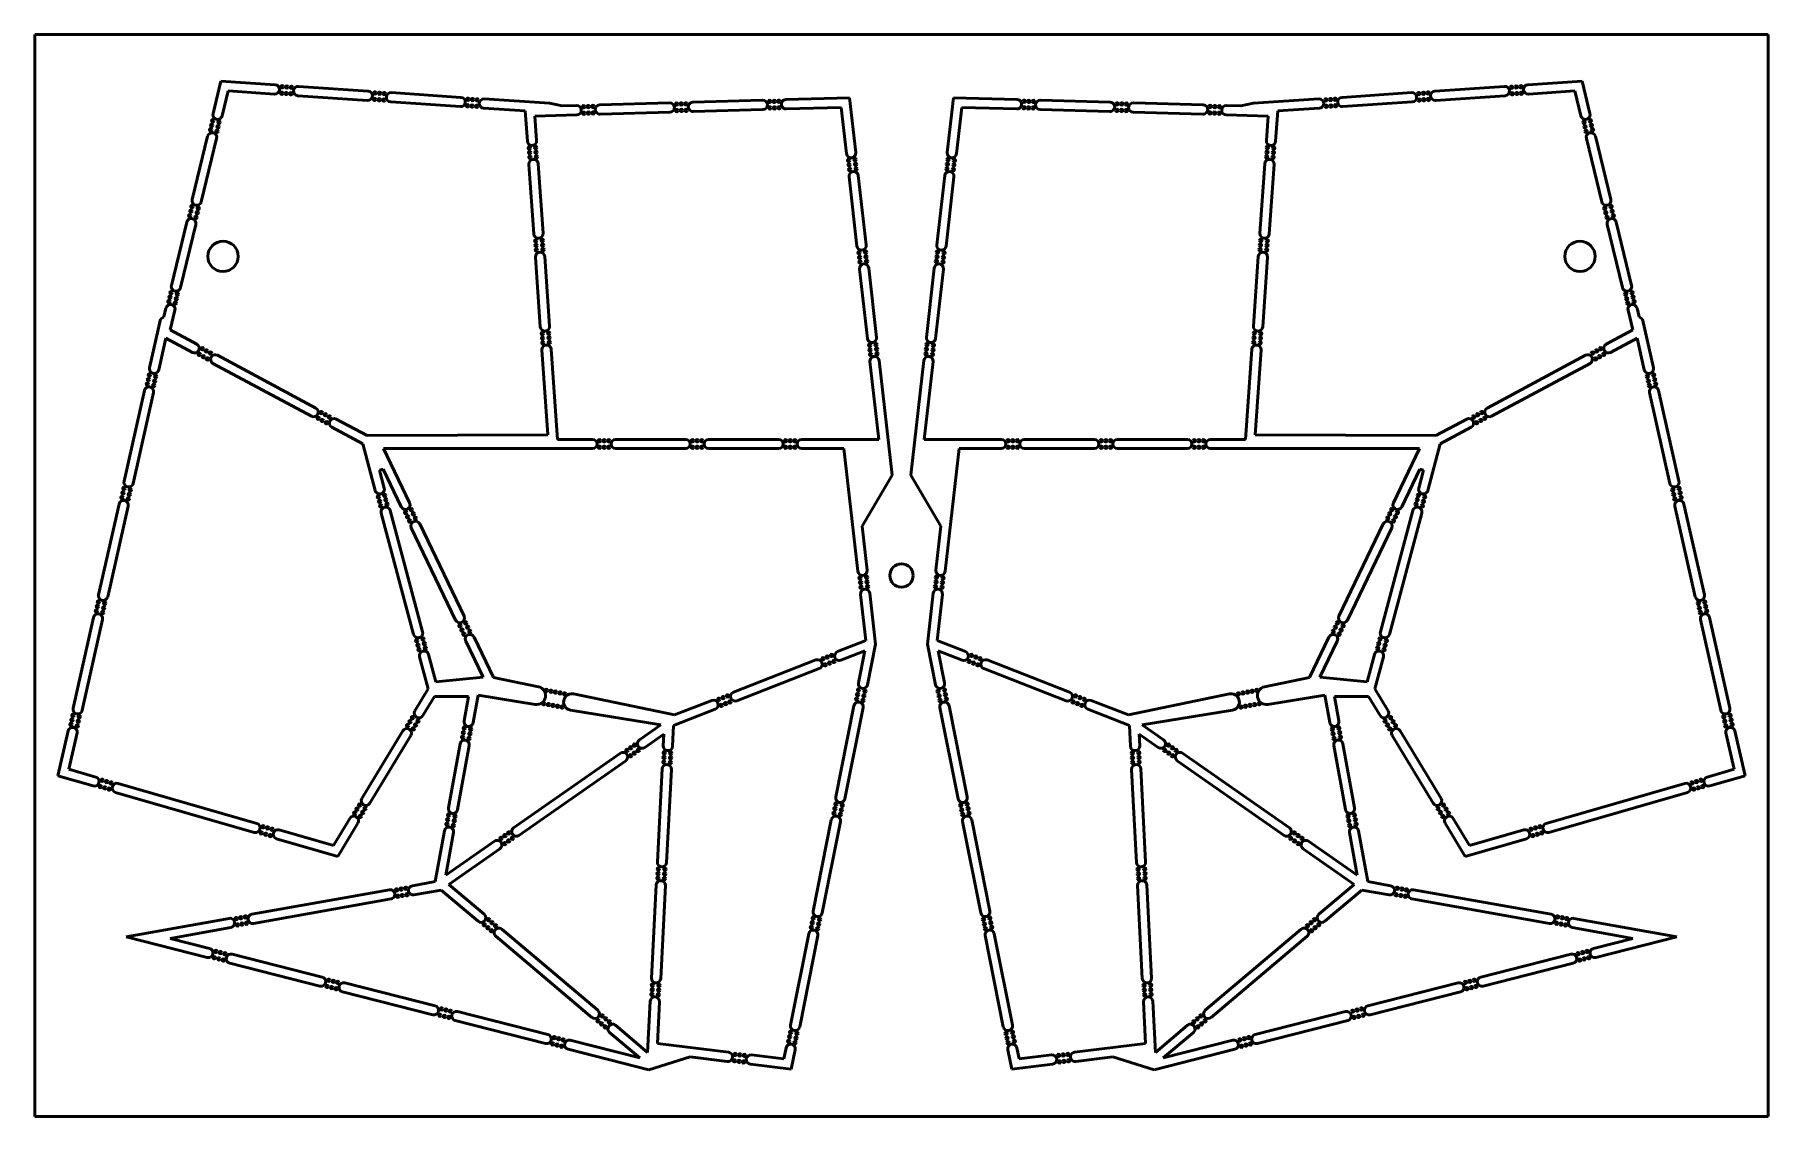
# Model space of a CAD drawing. Header units: millimetres. Extents: x 111 to 483, y 122 to 354.
import ezdxf

# ---------------------------------------------------------------- set-up
doc = ezdxf.new("R2010")
doc.units = ezdxf.units.MM
doc.header["$LTSCALE"] = 0.75
doc.layers.add('Visible', color=7, linetype='Continuous', lineweight=50)

msp = doc.modelspace()

# ---------------------------------------------------------------- linework, layer by layer
at = {"layer": 'Visible', "extrusion": (0, 1, 0)}
for p, q in [((110.573229, 121.708705), (110.573229, 354.251987)), ((110.573229, 354.251987), (483.060885, 354.251987)), ((483.060885, 121.708705), (483.060885, 354.251987)), ((150.602112, 344.251987), (148.908992, 337.269379)), ((162.260602, 343.466087), (150.602112, 344.251987)), ((182.215315, 342.120937), (167.24928, 343.129799)), ((411.418798, 342.120937), (426.384833, 343.129799)), ((431.373511, 343.466087), (443.032002, 344.251987)), ((443.032002, 344.251987), (444.725122, 337.269379)), ((150.852669, 336.798083), (152.148732, 342.143193)), ((152.148732, 342.143193), (162.126087, 341.470618)), ((167.114766, 341.134331), (182.080801, 340.125469)), ((187.069479, 339.789182), (202.035514, 338.78032)), ((202.170028, 340.775788), (187.203994, 341.78465)), ((221.202933, 339.492778), (207.158707, 340.439501)), ((223.877279, 338.924518), (221.202933, 339.492778)), ((226.99647, 339.012748), (223.877279, 338.924518)), ((246.988474, 339.578243), (231.994471, 339.154122)), ((266.980478, 340.143738), (251.986475, 339.719617)), ((285.651084, 340.671856), (271.978479, 340.285112)), ((286.979876, 328.908368), (285.651084, 340.671856)), ((306.654237, 328.908368), (307.983029, 340.671856)), ((307.983029, 340.671856), (321.655634, 340.285112)), ((326.653635, 340.143738), (341.647638, 339.719617)), ((346.645639, 339.578243), (361.639642, 339.154122)), ((366.637643, 339.012748), (369.756834, 338.924518)), ((369.756834, 338.924518), (372.43118, 339.492778)), ((372.43118, 339.492778), (386.475407, 340.439501)), ((391.464085, 340.775788), (406.43012, 341.78465)), ((406.564634, 339.789182), (391.5986, 338.78032)), ((426.519348, 341.134331), (411.553313, 340.125469)), ((441.485381, 342.143193), (431.508026, 341.470618)), ((442.781445, 336.798083), (441.485381, 342.143193)), ((207.024192, 338.444033), (215.976189, 337.840578)), ((215.976189, 337.840578), (216.428324, 331.356325)), ((218.056619, 336.759081), (227.05302, 337.013554)), ((218.423642, 331.495455), (218.056619, 336.759081)), ((232.051021, 337.154927), (247.045023, 337.579049)), ((252.043024, 337.720422), (267.037027, 338.144544)), ((272.035028, 338.285917), (283.870064, 338.620684)), ((283.870064, 338.620684), (284.992515, 328.683877)), ((309.764049, 338.620684), (308.641598, 328.683877)), ((321.599085, 338.285917), (309.764049, 338.620684)), ((341.591089, 337.720422), (326.597086, 338.144544)), ((361.583093, 337.154927), (346.58909, 337.579049)), ((375.577494, 336.759081), (366.581094, 337.013554)), ((375.210471, 331.495455), (375.577494, 336.759081)), ((377.657924, 337.840578), (377.205789, 331.356325)), ((386.609921, 338.444033), (377.657924, 337.840578)), ((147.730751, 332.410186), (144.431679, 318.804448)), ((146.375356, 318.333152), (149.674428, 331.93889)), ((447.258757, 318.333152), (443.959685, 331.93889)), ((445.903362, 332.410186), (449.202434, 318.804448)), ((218.42348, 331.495443), (218.423642, 331.495455)), ((375.210634, 331.495443), (375.210471, 331.495455)), ((216.77612, 326.368436), (217.81951, 311.404768)), ((218.771439, 326.507566), (218.771276, 326.507554)), ((219.814828, 311.543898), (218.771439, 326.507566)), ((373.819285, 311.543898), (374.862675, 326.507566)), ((374.862675, 326.507566), (374.862837, 326.507554)), ((376.857993, 326.368436), (375.814603, 311.404768)), ((285.553741, 323.715475), (287.237418, 308.810266)), ((289.224779, 309.034757), (287.541102, 323.939965)), ((304.409334, 309.034757), (306.093011, 323.939965)), ((308.080372, 323.715475), (306.396696, 308.810266)), ((143.253439, 313.945256), (139.954366, 300.339517)), ((141.898043, 299.868221), (145.197116, 313.47396)), ((451.73607, 299.868221), (448.436998, 313.47396)), ((450.380674, 313.945256), (453.679747, 300.339517)), ((219.814665, 311.543887), (219.814828, 311.543898)), ((373.819448, 311.543887), (373.819285, 311.543898)), ((218.167306, 306.416879), (219.210695, 291.453212)), ((220.162625, 306.556009), (220.162462, 306.555998)), ((221.206014, 291.592342), (220.162625, 306.556009)), ((372.428099, 291.592342), (373.471489, 306.556009)), ((373.471489, 306.556009), (373.471651, 306.555998)), ((375.466807, 306.416879), (374.423418, 291.453212)), ((287.798643, 303.841864), (289.48232, 288.936655)), ((291.469681, 289.161146), (289.786004, 304.066354)), ((302.164432, 289.161146), (303.848109, 304.066354)), ((305.83547, 303.841864), (304.151793, 288.936655)), ((138.776126, 295.480325), (138.315514, 293.580702)), ((139.693487, 290.776386), (140.719803, 295.009029)), ((453.940627, 290.776386), (452.91431, 295.009029)), ((454.857987, 295.480325), (455.3186, 293.580702)), ((137.619427, 293.1173), (135.263153, 282.621952)), ((138.315514, 293.580702), (137.619427, 293.1173)), ((145.420345, 287.701808), (139.693487, 290.776386)), ((221.205851, 291.592331), (221.206014, 291.592342)), ((372.428262, 291.592331), (372.428099, 291.592342)), ((448.213769, 287.701808), (453.940627, 290.776386)), ((455.3186, 293.580702), (456.014686, 293.1173)), ((456.014686, 293.1173), (458.37096, 282.621952)), ((137.214579, 282.183844), (138.747955, 289.013829)), ((138.747955, 289.013829), (144.474244, 285.939556)), ((454.886159, 289.013829), (449.159869, 285.939556)), ((456.419534, 282.183844), (454.886159, 289.013829)), ((144.474244, 285.939556), (144.47432, 285.939696)), ((148.879598, 283.574634), (148.879523, 283.574493)), ((148.879523, 283.574493), (170.02486, 272.222194)), ((170.970961, 273.984446), (149.825623, 285.336745)), ((219.558492, 286.465323), (220.828861, 268.246441)), ((221.553811, 286.604453), (221.553647, 286.604441)), ((222.903409, 267.249323), (221.553811, 286.604453)), ((290.043546, 283.968253), (291.931675, 267.253081)), ((294.817057, 259.52759), (292.030907, 284.192743)), ((298.817057, 259.52759), (301.603206, 284.192743)), ((303.590567, 283.968253), (301.702439, 267.253081)), ((370.730704, 267.249323), (372.080302, 286.604453)), ((372.080302, 286.604453), (372.080466, 286.604441)), ((374.075621, 286.465323), (372.805252, 268.246441)), ((422.663152, 273.984446), (443.80849, 285.336745)), ((444.75459, 283.574493), (423.609253, 272.222194)), ((444.754515, 283.574634), (444.75459, 283.574493)), ((449.159869, 285.939556), (449.159794, 285.939696)), ((134.167884, 277.743388), (129.786807, 258.229133)), ((131.738233, 257.791025), (136.11931, 277.30528)), ((461.89588, 257.791025), (457.514804, 277.30528)), ((459.466229, 277.743388), (463.847306, 258.229133)), ((170.02486, 272.222194), (170.024936, 272.222334)), ((423.609253, 272.222194), (423.609177, 272.222334)), ((174.430214, 269.857272), (174.430139, 269.857132)), ((174.430139, 269.857132), (181.056063, 266.299872)), ((182.001595, 268.062429), (175.376239, 271.619384)), ((220.828861, 268.246441), (182.001595, 268.062429)), ((372.805252, 268.246441), (411.632519, 268.062429)), ((411.632519, 268.062429), (418.257874, 271.619384)), ((419.203974, 269.857132), (412.578051, 266.299872)), ((419.203899, 269.857272), (419.203974, 269.857132)), ((181.056063, 266.299872), (183.736874, 256.244852)), ((185.534991, 265.247235), (230.407261, 265.249886)), ((191.133935, 253.590386), (185.534991, 265.247235)), ((230.424705, 267.249733), (222.903409, 267.249323)), ((250.429366, 267.250822), (235.388316, 267.250003)), ((235.407261, 265.250181), (250.407261, 265.251067)), ((270.433206, 267.25191), (255.383909, 267.251091)), ((255.407261, 265.251363), (270.407261, 265.252249)), ((291.931675, 267.253081), (275.380214, 267.25218)), ((275.407261, 265.252544), (284.407262, 265.253076)), ((284.407262, 265.253076), (287.442449, 238.89468)), ((301.702439, 267.253081), (318.253899, 267.25218)), ((309.226851, 265.253076), (306.191664, 238.89468)), ((318.226853, 265.252544), (309.226851, 265.253076)), ((323.200907, 267.25191), (338.250204, 267.251091)), ((338.226853, 265.251363), (323.226853, 265.252249)), ((343.204747, 267.250822), (358.245797, 267.250003)), ((358.226852, 265.250181), (343.226853, 265.251067)), ((363.209409, 267.249733), (370.730704, 267.249323)), ((408.099122, 265.247235), (363.226852, 265.249886)), ((402.500178, 253.590386), (408.099122, 265.247235)), ((412.578051, 266.299872), (409.897239, 256.244852)), ((184.638907, 260.625075), (185.434461, 260.837181)), ((185.434461, 260.837181), (189.33111, 252.724465)), ((408.199652, 260.837181), (404.303004, 252.724465)), ((408.995206, 260.625075), (408.199652, 260.837181)), ((185.669369, 256.760083), (184.638907, 260.625075)), ((288.342426, 248.562345), (294.817057, 259.52759)), ((305.291687, 248.562345), (298.817057, 259.52759)), ((407.964744, 256.760083), (408.995206, 260.625075)), ((128.691538, 253.350569), (124.310461, 233.836313)), ((464.942575, 253.350569), (469.323652, 233.836313)), ((126.261887, 233.398206), (130.642964, 252.912461)), ((185.02495, 251.413614), (191.980564, 225.32493)), ((193.91306, 225.840161), (186.957446, 251.928845)), ((399.721054, 225.840161), (406.676668, 251.928845)), ((408.609163, 251.413614), (401.653549, 225.32493)), ((467.372226, 233.398206), (462.99115, 252.912461)), ((191.495914, 248.217401), (201.021053, 228.386321)), ((202.823878, 229.252243), (193.298739, 249.083323)), ((289.42932, 239.12347), (288.342426, 248.562345)), ((304.204793, 239.12347), (305.291687, 248.562345)), ((390.810235, 229.252243), (400.335374, 249.083323)), ((402.138199, 248.217401), (392.61306, 228.386321)), ((288.014423, 233.927503), (289.15837, 223.99315)), ((291.26268, 223.202058), (290.001294, 234.156293)), ((302.371433, 223.202058), (303.63282, 234.156293)), ((305.61969, 233.927503), (304.475744, 223.99315)), ((123.215192, 228.957749), (118.834115, 209.443494)), ((120.785541, 209.005386), (125.166618, 228.519642)), ((472.848572, 209.005386), (468.467496, 228.519642)), ((470.418921, 228.957749), (474.799998, 209.443494)), ((203.185857, 223.879258), (206.917283, 216.110532)), ((209.152901, 216.075391), (204.988683, 224.745179)), ((289.15837, 223.99315), (283.080313, 221.626583)), ((304.475744, 223.99315), (310.5538, 221.626583)), ((384.481212, 216.075391), (388.64543, 224.745179)), ((390.448256, 223.879258), (386.71683, 216.110532)), ((193.268641, 220.493693), (195.108916, 213.591302)), ((196.777459, 215.096549), (195.201136, 221.008923)), ((278.43433, 219.817611), (260.715771, 212.918668)), ((283.812609, 219.765483), (288.937818, 221.761045)), ((288.937817, 221.761047), (287.575631, 214.894871)), ((289.537397, 214.505674), (291.26268, 223.202058)), ((304.096716, 214.505674), (302.371433, 223.202058)), ((309.821504, 219.765483), (304.696295, 221.761045)), ((304.696296, 221.761047), (306.058482, 214.894871)), ((315.199783, 219.817611), (332.918343, 212.918668)), ((396.856654, 215.096549), (398.432977, 221.008923)), ((400.365472, 220.493693), (398.525197, 213.591302)), ((206.917283, 216.110532), (196.777459, 215.096549)), ((218.80712, 214.072092), (209.152901, 216.075391)), ((261.448077, 211.057573), (279.153332, 217.951335)), ((332.186036, 211.057573), (314.480781, 217.951335)), ((374.826994, 214.072092), (384.481212, 216.075391)), ((386.71683, 216.110532), (396.856654, 215.096549)), ((195.108916, 213.591302), (192.264585, 208.883882)), ((248.078412, 207.998154), (226.342051, 212.508557)), ((345.555702, 207.998154), (367.292062, 212.508557)), ((398.525197, 213.591302), (401.369529, 208.883882)), ((193.976376, 207.849579), (196.475427, 211.985557)), ((196.475427, 211.985557), (203.795425, 211.985557)), ((203.795425, 211.985557), (202.846773, 206.70764)), ((204.815229, 206.35383), (205.876659, 212.259201)), ((205.876659, 212.259201), (218.102093, 210.265355)), ((225.697174, 209.026673), (245.112985, 205.860149)), ((247.857862, 205.766051), (256.7888, 209.243425)), ((256.069809, 211.109705), (248.078412, 207.998154)), ((286.60264, 209.990456), (282.710676, 190.372795)), ((284.672442, 189.983598), (288.564406, 209.601259)), ((308.961671, 189.983598), (305.069707, 209.601259)), ((307.031473, 209.990456), (310.923437, 190.372795)), ((345.776251, 205.766051), (336.845314, 209.243425)), ((337.564305, 211.109705), (345.555702, 207.998154)), ((367.936939, 209.026673), (348.521129, 205.860149)), ((387.757454, 212.259201), (375.532021, 210.265355)), ((388.818884, 206.35383), (387.757454, 212.259201)), ((389.838688, 211.985557), (390.78734, 206.70764)), ((397.158686, 211.985557), (389.838688, 211.985557)), ((399.657737, 207.849579), (397.158686, 211.985557)), ((245.112985, 205.860149), (240.514678, 202.644343)), ((247.62881, 201.279797), (247.857862, 205.766051)), ((346.005303, 201.279797), (345.776251, 205.766051)), ((348.521129, 205.860149), (353.119435, 202.644343)), ((117.738846, 204.56493), (115.573229, 194.918802)), ((117.937304, 196.318728), (119.690272, 204.126822)), ((189.678831, 204.60441), (180.887269, 190.054206)), ((182.59906, 189.019903), (191.390622, 203.570107)), ((201.962249, 201.7865), (199.485581, 188.007309)), ((201.454037, 187.653499), (203.930705, 201.43269)), ((240.514678, 202.644343), (240.514858, 202.644087)), ((241.661062, 201.005119), (245.758484, 203.870632)), ((245.758484, 203.870632), (245.631412, 201.381777)), ((351.973051, 201.005119), (347.87563, 203.870632)), ((347.87563, 203.870632), (348.002702, 201.381777)), ((353.119435, 202.644343), (353.119256, 202.644087)), ((392.180076, 187.653499), (389.703408, 201.43269)), ((391.671864, 201.7865), (394.148532, 188.007309)), ((411.035053, 189.019903), (402.243491, 203.570107)), ((403.955282, 204.60441), (412.746844, 190.054206)), ((475.696809, 196.318728), (473.943842, 204.126822)), ((475.895267, 204.56493), (478.060885, 194.918802)), ((236.417259, 199.778832), (213.471712, 183.731966)), ((214.618097, 182.092742), (237.563643, 198.139607)), ((236.417439, 199.778575), (236.417259, 199.778832)), ((379.016017, 182.092742), (356.07047, 198.139607)), ((357.216675, 199.778575), (357.216854, 199.778832)), ((357.216854, 199.778832), (380.162401, 183.731966)), ((115.573229, 194.918802), (123.148504, 192.734965)), ((123.702512, 194.656705), (117.937304, 196.318728)), ((245.376461, 196.388281), (244.356661, 176.414298)), ((246.354059, 176.312318), (247.37386, 196.286301)), ((347.280054, 176.312318), (346.260253, 196.286301)), ((348.257652, 196.388281), (349.277452, 176.414298)), ((469.931601, 194.656705), (475.696809, 196.318728)), ((478.060885, 194.918802), (470.485609, 192.734965)), ((127.952848, 191.349945), (157.73978, 182.762823)), ((158.293789, 184.684563), (128.506856, 193.271686)), ((435.340325, 184.684563), (465.127257, 193.271686)), ((465.681266, 191.349945), (435.894333, 182.762823)), ((174.772426, 179.934021), (163.098132, 183.299543)), ((178.301515, 185.774734), (174.772426, 179.934021)), ((175.691425, 177.587635), (180.013307, 184.740431)), ((198.601057, 183.086169), (196.640451, 172.178142)), ((198.920033, 173.555315), (200.569512, 182.732359)), ((213.471712, 183.731966), (213.471892, 183.73171)), ((281.737685, 185.46838), (277.845721, 165.850719)), ((279.807487, 165.461522), (283.699451, 185.079183)), ((313.826626, 165.461522), (309.934662, 185.079183)), ((311.896428, 185.46838), (315.788392, 165.850719)), ((380.162401, 183.731966), (380.162221, 183.73171)), ((394.71408, 173.555315), (393.064601, 182.732359)), ((395.033057, 183.086169), (396.993662, 172.178142)), ((417.942688, 177.587635), (413.620807, 184.740431)), ((415.332598, 185.774734), (418.861687, 179.934021)), ((418.861687, 179.934021), (430.535981, 183.299543)), ((162.544124, 181.377803), (175.691425, 177.587635)), ((209.374293, 180.866455), (198.920033, 173.555315)), ((199.565532, 171.565798), (210.520678, 179.22723)), ((209.374473, 180.866198), (209.374293, 180.866455)), ((394.068581, 171.565798), (383.113436, 179.22723)), ((384.25964, 180.866198), (384.25982, 180.866455)), ((384.25982, 180.866455), (394.71408, 173.555315)), ((431.08999, 181.377803), (417.942688, 177.587635)), ((196.640451, 172.178142), (191.718291, 171.299291)), ((207.136891, 165.165124), (199.565532, 171.565798)), ((244.101711, 171.420802), (243.08191, 151.446819)), ((349.532402, 171.420802), (350.552203, 151.446819)), ((386.497222, 165.165124), (394.068581, 171.565798)), ((396.993662, 172.178142), (401.915822, 171.299291)), ((186.796135, 170.42044), (157.263198, 165.147336)), ((157.614738, 163.178476), (187.147675, 168.45158)), ((192.069831, 169.330431), (197.883309, 170.368427)), ((197.883309, 170.368427), (205.845409, 163.637429)), ((245.079309, 151.344839), (246.099109, 171.318822)), ((348.554805, 151.344839), (347.535004, 171.318822)), ((395.750804, 170.368427), (387.788704, 163.637429)), ((401.564282, 169.330431), (395.750804, 170.368427)), ((436.019376, 163.178476), (406.486439, 168.45158)), ((406.837978, 170.42044), (436.370915, 165.147336)), ((152.341042, 164.268485), (130.200456, 160.315285)), ((441.293072, 164.268485), (463.433657, 160.315285)), ((130.200456, 160.315285), (147.643775, 155.873386)), ((139.654474, 159.971672), (152.692581, 162.299625)), ((205.845409, 163.637429), (205.845696, 163.637769)), ((209.664084, 160.40978), (209.663797, 160.409441)), ((209.663797, 160.409441), (230.283095, 142.978303)), ((231.574578, 144.505998), (210.95528, 161.937136)), ((276.87273, 160.946303), (272.980766, 141.328643)), ((274.942533, 140.939446), (278.834496, 160.557107)), ((318.691581, 140.939446), (314.799617, 160.557107)), ((316.761383, 160.946303), (320.653347, 141.328643)), ((362.059536, 144.505998), (382.678833, 161.937136)), ((383.970316, 160.409441), (363.351018, 142.978303)), ((383.970029, 160.40978), (383.970316, 160.409441)), ((387.788704, 163.637429), (387.788417, 163.637769)), ((453.979639, 159.971672), (440.941532, 162.299625)), ((463.433657, 160.315285), (445.990338, 155.873386)), ((148.137321, 157.811536), (139.654474, 159.971672)), ((172.364159, 151.642232), (152.982688, 156.577675)), ((421.269955, 151.642232), (440.651425, 156.577675)), ((445.496793, 157.811536), (453.979639, 159.971672)), ((152.489143, 154.639525), (171.870613, 149.704082)), ((441.14497, 154.639525), (421.7635, 149.704082)), ((196.590997, 145.472927), (177.209526, 150.408371)), ((397.043117, 145.472927), (416.424587, 150.408371)), ((176.715981, 148.470221), (196.097451, 143.534777)), ((242.82696, 146.453323), (242.266069, 135.467627)), ((244.365448, 137.363045), (244.824358, 146.351343)), ((349.268665, 137.363045), (348.809755, 146.351343)), ((350.807153, 146.453323), (351.368044, 135.467627)), ((416.918132, 148.470221), (397.536662, 143.534777)), ((200.942819, 142.300916), (220.32429, 137.365472)), ((220.817835, 139.303622), (201.436364, 144.239066)), ((230.283095, 142.978303), (230.283382, 142.978643)), ((363.351018, 142.978303), (363.350731, 142.978643)), ((372.816279, 139.303622), (392.197749, 144.239066)), ((392.691294, 142.300916), (373.309824, 137.365472)), ((240.583847, 134.270256), (225.663202, 138.069761)), ((234.101771, 139.750654), (234.101484, 139.750315)), ((234.101484, 139.750315), (240.583847, 134.270256)), ((242.266069, 135.467627), (235.392966, 141.27801)), ((351.368044, 135.467627), (358.241147, 141.27801)), ((359.53263, 139.750315), (353.050266, 134.270256)), ((353.050266, 134.270256), (367.970911, 138.069761)), ((359.532343, 139.750654), (359.53263, 139.750315)), ((225.169657, 136.131612), (242.538394, 131.708705)), ((242.538394, 131.708705), (251.391988, 134.496474)), ((259.627616, 135.512608), (244.365448, 137.363045)), ((251.391988, 134.496474), (259.386892, 133.527145)), ((271.540374, 134.068264), (264.591266, 134.910798)), ((272.007775, 136.424227), (271.540374, 134.068264)), ((273.141161, 131.85953), (273.969542, 136.035031)), ((320.492952, 131.85953), (319.664572, 136.035031)), ((321.626338, 136.424227), (322.093739, 134.068264)), ((322.093739, 134.068264), (329.042847, 134.910798)), ((334.006497, 135.512608), (349.268665, 137.363045)), ((342.242125, 134.496474), (334.247222, 133.527145)), ((351.095719, 131.708705), (342.242125, 134.496474)), ((368.464456, 136.131612), (351.095719, 131.708705)), ((264.350542, 132.925335), (273.141161, 131.85953)), ((329.283571, 132.925335), (320.492952, 131.85953)), ((110.573229, 121.708705), (483.060885, 121.708705))]:
    msp.add_line(p, q, dxfattribs=at)
at = {"layer": 'Visible'}
for centre, radius in [((163.737029, 343.065883), 0.25), ((164.734764, 342.998625), 0.25), ((165.7325, 342.931368), 0.25), ((163.642868, 341.669053), 0.25), ((164.640604, 341.601795), 0.25), ((165.638339, 341.534538), 0.25), ((183.597581, 340.323904), 0.25), ((183.691742, 341.720733), 0.25), ((184.595317, 340.256646), 0.25), ((184.689477, 341.653476), 0.25), ((185.593053, 340.189389), 0.25), ((185.687213, 341.586219), 0.25), ((203.552294, 338.978754), 0.25), ((203.646455, 340.375584), 0.25), ((204.55003, 338.911497), 0.25), ((204.64419, 340.308327), 0.25), ((205.547766, 338.84424), 0.25), ((205.641926, 340.241069), 0.25), ((228.504353, 338.755283), 0.25), ((229.503953, 338.783558), 0.25), ((230.503553, 338.811833), 0.25), ((248.496357, 339.320778), 0.25), ((249.495957, 339.349053), 0.25), ((250.495557, 339.377328), 0.25), ((268.488361, 339.886273), 0.25), ((269.487961, 339.914548), 0.25), ((270.487561, 339.942823), 0.25), ((148.847071, 335.740927), 0.25), ((150.207645, 335.411019), 0.25), ((228.543938, 337.355843), 0.25), ((229.543538, 337.384118), 0.25), ((230.543138, 337.412392), 0.25), ((248.535941, 337.921338), 0.25), ((249.535542, 337.949613), 0.25), ((250.535142, 337.977887), 0.25), ((268.527945, 338.486833), 0.25), ((269.527545, 338.515108), 0.25), ((270.527146, 338.543382), 0.25), ((148.375775, 333.79725), 0.25), ((148.611423, 334.769088), 0.25), ((149.736349, 333.467343), 0.25), ((149.971997, 334.439181), 0.25), ((216.831936, 329.880826), 0.25), ((216.901496, 328.883248), 0.25), ((216.971055, 327.88567), 0.25), ((218.228545, 329.978209), 0.25), ((218.298105, 328.980631), 0.25), ((218.367664, 327.983053), 0.25), ((285.458987, 327.22703), 0.25), ((285.571232, 326.233349), 0.25), ((285.683477, 325.239669), 0.25), ((286.85014, 327.384173), 0.25), ((286.962385, 326.390493), 0.25), ((287.07463, 325.396812), 0.25), ((144.369758, 317.275996), 0.25), ((145.730332, 316.946089), 0.25), ((143.898462, 315.332319), 0.25), ((144.13411, 316.304157), 0.25), ((145.259036, 315.002412), 0.25), ((145.494684, 315.97425), 0.25), ((218.223122, 309.929269), 0.25), ((218.292681, 308.931692), 0.25), ((219.619731, 310.026652), 0.25), ((219.68929, 309.029075), 0.25), ((218.362241, 307.934114), 0.25), ((219.75885, 308.031497), 0.25), ((287.70389, 307.353419), 0.25), ((287.816135, 306.359738), 0.25), ((287.92838, 305.366058), 0.25), ((289.095042, 307.510562), 0.25), ((289.207287, 306.516882), 0.25), ((289.319533, 305.523201), 0.25), ((139.656798, 297.839227), 0.25), ((139.892446, 298.811065), 0.25), ((141.25302, 298.481158), 0.25), ((139.42115, 296.867388), 0.25), ((140.781724, 296.537481), 0.25), ((141.017372, 297.509319), 0.25), ((146.600024, 286.727972), 0.25), ((219.614308, 289.977713), 0.25), ((219.683867, 288.980135), 0.25), ((219.753426, 287.982557), 0.25), ((221.010917, 290.075096), 0.25), ((221.080476, 289.077518), 0.25), ((221.150035, 288.07994), 0.25), ((289.948792, 287.479808), 0.25), ((291.339945, 287.636951), 0.25), ((291.45219, 286.643271), 0.25), ((145.937807, 285.494494), 0.25), ((146.818863, 285.021482), 0.25), ((147.48108, 286.25496), 0.25), ((147.699918, 284.548469), 0.25), ((148.362136, 285.781947), 0.25), ((290.061037, 286.486127), 0.25), ((290.173282, 285.492447), 0.25), ((291.564435, 285.64959), 0.25), ((134.789179, 279.141241), 0.25), ((135.008233, 280.116954), 0.25), ((135.227286, 281.092667), 0.25), ((136.37423, 279.810279), 0.25), ((136.593284, 280.785991), 0.25), ((136.155177, 278.834566), 0.25), ((171.488423, 271.777132), 0.25), ((172.150641, 273.01061), 0.25), ((173.031696, 272.537598), 0.25), ((173.912752, 272.064586), 0.25), ((172.369479, 271.30412), 0.25), ((173.250535, 270.831108), 0.25), ((231.90716, 266.949974), 0.25), ((231.907243, 265.549974), 0.25), ((232.90716, 266.950033), 0.25), ((232.907243, 265.550033), 0.25), ((233.90716, 266.950092), 0.25), ((233.907243, 265.550093), 0.25), ((251.90716, 266.951156), 0.25), ((251.907243, 265.551156), 0.25), ((252.90716, 266.951215), 0.25), ((252.907243, 265.551215), 0.25), ((253.90716, 266.951274), 0.25), ((253.907243, 265.551274), 0.25), ((271.90716, 266.952337), 0.25), ((271.907243, 265.552337), 0.25), ((272.90716, 266.952396), 0.25), ((272.907243, 265.552396), 0.25), ((273.90716, 266.952455), 0.25), ((273.907243, 265.552455), 0.25), ((129.312833, 254.748422), 0.25), ((129.531887, 255.724135), 0.25), ((129.75094, 256.699847), 0.25), ((130.678831, 254.441746), 0.25), ((130.897884, 255.417459), 0.25), ((131.116938, 256.393172), 0.25), ((184.413171, 254.872765), 0.25), ((184.670786, 253.906518), 0.25), ((185.765918, 255.233427), 0.25), ((186.023533, 254.267179), 0.25), ((186.281148, 253.300932), 0.25), ((184.928402, 252.94027), 0.25), ((190.250975, 251.502234), 0.25), ((190.683936, 250.600821), 0.25), ((191.116897, 249.699408), 0.25), ((191.512953, 252.108379), 0.25), ((191.945913, 251.206966), 0.25), ((192.378874, 250.305554), 0.25), ((296.817057, 237.980346), 2.5), ((287.912072, 237.438846), 0.25), ((288.026467, 236.44541), 0.25), ((288.140861, 235.451975), 0.25), ((289.302881, 237.598998), 0.25), ((289.417276, 236.605563), 0.25), ((289.531671, 235.612128), 0.25), ((124.055541, 231.331315), 0.25), ((124.274594, 232.307028), 0.25), ((125.421538, 231.02464), 0.25), ((125.640592, 232.000353), 0.25), ((123.836487, 230.355602), 0.25), ((125.202485, 230.048927), 0.25), ((201.940918, 227.16409), 0.25), ((203.202896, 227.770236), 0.25), ((192.656862, 223.952844), 0.25), ((194.009608, 224.313505), 0.25), ((194.267224, 223.347257), 0.25), ((202.373879, 226.262678), 0.25), ((202.80684, 225.361265), 0.25), ((203.635857, 226.868823), 0.25), ((204.068818, 225.96741), 0.25), ((192.914477, 222.986596), 0.25), ((193.172092, 222.020348), 0.25), ((194.524839, 222.38101), 0.25), ((279.934305, 220.079734), 0.25), ((280.86616, 220.442563), 0.25), ((281.798016, 220.805393), 0.25), ((280.442266, 218.775136), 0.25), ((281.374122, 219.137966), 0.25), ((282.305977, 219.500795), 0.25), ((220.496201, 213.269233), 0.25), ((221.479479, 213.087121), 0.25), ((222.462756, 212.905009), 0.25), ((223.446034, 212.722897), 0.25), ((224.429312, 212.540785), 0.25), ((259.433484, 212.097483), 0.25), ((287.3834, 212.384284), 0.25), ((287.577999, 213.365167), 0.25), ((288.756637, 212.111846), 0.25), ((288.951235, 213.092729), 0.25), ((219.966653, 210.410047), 0.25), ((220.949931, 210.227935), 0.25), ((221.933209, 210.045823), 0.25), ((222.916487, 209.863711), 0.25), ((223.899765, 209.681599), 0.25), ((257.569773, 211.371823), 0.25), ((258.077734, 210.067226), 0.25), ((258.501628, 211.734653), 0.25), ((259.00959, 210.430055), 0.25), ((259.941445, 210.792885), 0.25), ((287.188802, 211.403401), 0.25), ((288.562038, 211.130963), 0.25), ((118.360141, 205.962783), 0.25), ((118.579195, 206.938496), 0.25), ((118.798248, 207.914209), 0.25), ((119.726139, 205.656108), 0.25), ((119.945192, 206.631821), 0.25), ((120.164246, 207.607533), 0.25), ((190.711325, 205.733106), 0.25), ((191.228476, 206.589), 0.25), ((191.745627, 207.444895), 0.25), ((191.909578, 205.009095), 0.25), ((192.426728, 205.86499), 0.25), ((192.943879, 206.720884), 0.25), ((202.876684, 205.178227), 0.25), ((204.254604, 204.93056), 0.25), ((202.522875, 203.209771), 0.25), ((202.69978, 204.193999), 0.25), ((203.900794, 202.962104), 0.25), ((204.077699, 203.946332), 0.25), ((238.638079, 200.965486), 0.25), ((239.457563, 201.538588), 0.25), ((237.818595, 200.392383), 0.25), ((238.620938, 199.245106), 0.25), ((239.440422, 199.818208), 0.25), ((240.259906, 200.391311), 0.25), ((245.752556, 197.871033), 0.25), ((245.803546, 198.869732), 0.25), ((245.854536, 199.868431), 0.25), ((247.150735, 197.799647), 0.25), ((247.201725, 198.798346), 0.25), ((247.252715, 199.797045), 0.25), ((125.060714, 193.952939), 0.25), ((126.021583, 193.675935), 0.25), ((124.672909, 192.607722), 0.25), ((125.633778, 192.330719), 0.25), ((126.594646, 192.053715), 0.25), ((126.982452, 193.398931), 0.25), ((179.33401, 186.90343), 0.25), ((179.85116, 187.759325), 0.25), ((180.368311, 188.615219), 0.25), ((180.532262, 186.179419), 0.25), ((181.049413, 187.035314), 0.25), ((181.566563, 187.891208), 0.25), ((199.515492, 186.477895), 0.25), ((200.893411, 186.230229), 0.25), ((282.323847, 186.881325), 0.25), ((282.518446, 187.862208), 0.25), ((282.713044, 188.843091), 0.25), ((283.697084, 186.608887), 0.25), ((283.891682, 187.58977), 0.25), ((284.08628, 188.570653), 0.25), ((159.264185, 182.63558), 0.25), ((159.65199, 183.980796), 0.25), ((160.225054, 182.358576), 0.25), ((160.612859, 183.703793), 0.25), ((161.573728, 183.426789), 0.25), ((199.161682, 184.509439), 0.25), ((199.338587, 185.493667), 0.25), ((200.539601, 184.261773), 0.25), ((200.716506, 185.246001), 0.25), ((212.414597, 182.626211), 0.25), ((161.185923, 182.081572), 0.25), ((210.775629, 181.480006), 0.25), ((211.577973, 180.332729), 0.25), ((211.595113, 182.053109), 0.25), ((212.397456, 180.905831), 0.25), ((213.21694, 181.478934), 0.25), ((244.579786, 174.900952), 0.25), ((245.977964, 174.829566), 0.25), ((244.477806, 172.903554), 0.25), ((244.528796, 173.902253), 0.25), ((245.875984, 172.832168), 0.25), ((245.926974, 173.830867), 0.25), ((188.325513, 170.388766), 0.25), ((188.571591, 169.010562), 0.25), ((189.309944, 170.564536), 0.25), ((189.556022, 169.186332), 0.25), ((190.294375, 170.740306), 0.25), ((190.540453, 169.362102), 0.25), ((153.87042, 164.236811), 0.25), ((154.854851, 164.412581), 0.25), ((155.839282, 164.588351), 0.25), ((208.088729, 163.967624), 0.25), ((277.848089, 164.321015), 0.25), ((279.221325, 164.048577), 0.25), ((154.116498, 162.858607), 0.25), ((155.100929, 163.034377), 0.25), ((156.08536, 163.210147), 0.25), ((207.184892, 162.898476), 0.25), ((207.948569, 162.252878), 0.25), ((208.712247, 161.60728), 0.25), ((208.852406, 163.322027), 0.25), ((209.616084, 162.676429), 0.25), ((277.458893, 162.359249), 0.25), ((277.653491, 163.340132), 0.25), ((278.832129, 162.086811), 0.25), ((279.026727, 163.067694), 0.25), ((149.516898, 157.150653), 0.25), ((150.485972, 156.903881), 0.25), ((151.455045, 156.657109), 0.25), ((149.171417, 155.79395), 0.25), ((150.140491, 155.547178), 0.25), ((151.109564, 155.300406), 0.25), ((173.398255, 149.624646), 0.25), ((173.743736, 150.981348), 0.25), ((174.367329, 149.377873), 0.25), ((174.71281, 150.734576), 0.25), ((175.336402, 149.131101), 0.25), ((175.681884, 150.487804), 0.25), ((243.254045, 148.934774), 0.25), ((243.305035, 149.933473), 0.25), ((244.652224, 148.863388), 0.25), ((244.703214, 149.862087), 0.25), ((243.203055, 147.936075), 0.25), ((244.601234, 147.864689), 0.25), ((197.625093, 143.455341), 0.25), ((197.970574, 144.812044), 0.25), ((198.594167, 143.208569), 0.25), ((198.939648, 144.565272), 0.25), ((199.56324, 142.961797), 0.25), ((199.908722, 144.318499), 0.25), ((231.622578, 142.239349), 0.25), ((232.386256, 141.593752), 0.25), ((232.526415, 143.308498), 0.25), ((233.290093, 142.662901), 0.25), ((234.05377, 142.017303), 0.25), ((222.197412, 138.642739), 0.25), ((223.166486, 138.395967), 0.25), ((224.13556, 138.149195), 0.25), ((233.149933, 140.948154), 0.25), ((272.593938, 137.837173), 0.25), ((272.788536, 138.818056), 0.25), ((272.983134, 139.798939), 0.25), ((274.161772, 138.545618), 0.25), ((274.35637, 139.526501), 0.25), ((221.851931, 137.286036), 0.25), ((222.821005, 137.039264), 0.25), ((223.790078, 136.792492), 0.25), ((261.080603, 135.034246), 0.25), ((262.073333, 134.913884), 0.25), ((263.066063, 134.793522), 0.25), ((273.967174, 137.564735), 0.25), ((260.912096, 133.644423), 0.25), ((261.904826, 133.524061), 0.25), ((262.897556, 133.403699), 0.25)]:
    msp.add_circle(centre, radius, dxfattribs=at)
at = {"layer": 'Visible', "extrusion": (1e-16, 0, -1)}
for centre in [(-427.901613, 342.931368), (-428.899349, 342.998625), (-429.897085, 343.065883), (-323.146552, 339.942823), (-324.146152, 339.914548), (-325.145753, 339.886273), (-343.138556, 339.377328), (-344.138156, 339.349053), (-345.137756, 339.320778), (-363.13056, 338.811833), (-364.13016, 338.783558), (-365.12976, 338.755283), (-387.992187, 340.241069), (-388.086348, 338.84424), (-388.989923, 340.308327), (-389.084083, 338.911497), (-389.987658, 340.375584), (-390.081819, 338.978754), (-407.9469, 341.586219), (-408.041061, 340.189389), (-408.944636, 341.653476), (-409.038796, 340.256646), (-409.942372, 341.720733), (-410.036532, 340.323904), (-427.995774, 341.534538), (-428.993509, 341.601795), (-429.991245, 341.669053), (-323.106968, 338.543382), (-324.106568, 338.515108), (-325.106168, 338.486833), (-343.098971, 337.977887), (-344.098572, 337.949613), (-345.098172, 337.921338), (-363.090975, 337.412392), (-364.090575, 337.384118), (-365.090176, 337.355843), (-443.426468, 335.411019), (-444.787042, 335.740927), (-443.662116, 334.439181), (-443.897764, 333.467343), (-445.02269, 334.769088), (-445.258338, 333.79725), (-375.266449, 327.983053), (-375.336009, 328.980631), (-375.405568, 329.978209), (-376.663058, 327.88567), (-376.732618, 328.883248), (-376.802177, 329.880826), (-306.559483, 325.396812), (-306.671728, 326.390493), (-306.783973, 327.384173), (-307.950636, 325.239669), (-308.062881, 326.233349), (-308.175126, 327.22703), (-447.903781, 316.946089), (-449.264355, 317.275996), (-448.139429, 315.97425), (-448.375077, 315.002412), (-449.500003, 316.304157), (-449.735651, 315.332319), (-373.944823, 309.029075), (-374.014382, 310.026652), (-375.341432, 308.931692), (-375.410991, 309.929269), (-304.314581, 305.523201), (-304.426826, 306.516882), (-304.539071, 307.510562), (-305.705733, 305.366058), (-305.817979, 306.359738), (-305.930224, 307.353419), (-373.875264, 308.031497), (-375.271873, 307.934114), (-452.381094, 298.481158), (-453.741667, 298.811065), (-453.977315, 297.839227), (-452.616742, 297.509319), (-452.85239, 296.537481), (-454.212963, 296.867388), (-302.181923, 286.643271), (-302.294168, 287.636951), (-303.685321, 287.479808), (-372.484078, 288.07994), (-372.553637, 289.077518), (-372.623197, 290.075096), (-373.880687, 287.982557), (-373.950246, 288.980135), (-374.019806, 289.977713), (-447.034089, 286.727972), (-302.069678, 285.64959), (-303.460831, 285.492447), (-303.573076, 286.486127), (-445.271977, 285.781947), (-445.934195, 284.548469), (-446.153033, 286.25496), (-446.815251, 285.021482), (-447.696306, 285.494494), (-457.040829, 280.785991), (-457.259883, 279.810279), (-458.406827, 281.092667), (-458.625881, 280.116954), (-458.844935, 279.141241), (-457.478937, 278.834566), (-419.721361, 272.064586), (-420.602417, 272.537598), (-421.483473, 273.01061), (-422.14569, 271.777132), (-420.383579, 270.831108), (-421.264634, 271.30412), (-319.72687, 265.552455), (-319.726953, 266.952455), (-320.72687, 265.552396), (-320.726953, 266.952396), (-321.72687, 265.552337), (-321.726953, 266.952337), (-339.72687, 265.551274), (-339.726953, 266.951274), (-340.72687, 265.551215), (-340.726953, 266.951215), (-341.72687, 265.551156), (-341.726953, 266.951156), (-359.72687, 265.550093), (-359.726953, 266.950092), (-360.72687, 265.550033), (-360.726953, 266.950033), (-361.72687, 265.549974), (-361.726953, 266.949974), (-407.352965, 253.300932), (-407.61058, 254.267179), (-407.868196, 255.233427), (-408.963327, 253.906518), (-409.220942, 254.872765), (-462.517175, 256.393172), (-462.736229, 255.417459), (-462.955283, 254.441746), (-463.883173, 256.699847), (-464.102227, 255.724135), (-464.321281, 254.748422), (-401.255239, 250.305554), (-401.6882, 251.206966), (-402.121161, 252.108379), (-402.517217, 249.699408), (-402.950178, 250.600821), (-403.383138, 251.502234), (-408.705712, 252.94027), (-304.102442, 235.612128), (-304.216837, 236.605563), (-304.331232, 237.598998), (-305.493252, 235.451975), (-305.607647, 236.44541), (-305.722041, 237.438846), (-467.993521, 232.000353), (-468.212575, 231.02464), (-469.359519, 232.307028), (-469.578573, 231.331315), (-390.431217, 227.770236), (-391.693195, 227.16409), (-468.431629, 230.048927), (-469.797627, 230.355602), (-389.565296, 225.96741), (-389.998256, 226.868823), (-390.827273, 225.361265), (-391.260234, 226.262678), (-399.36689, 223.347257), (-399.624505, 224.313505), (-400.977251, 223.952844), (-311.836098, 220.805393), (-312.767953, 220.442563), (-313.699809, 220.079734), (-399.109274, 222.38101), (-400.462021, 222.020348), (-400.719636, 222.986596), (-311.328136, 219.500795), (-312.259992, 219.137966), (-313.191847, 218.775136), (-304.682879, 213.092729), (-304.877477, 212.111846), (-306.056115, 213.365167), (-306.250713, 212.384284), (-334.20063, 212.097483), (-369.204801, 212.540785), (-370.188079, 212.722897), (-371.171357, 212.905009), (-372.154635, 213.087121), (-373.137912, 213.269233), (-305.072075, 211.130963), (-306.445311, 211.403401), (-333.692668, 210.792885), (-334.624524, 210.430055), (-335.132485, 211.734653), (-335.556379, 210.067226), (-336.064341, 211.371823), (-369.734349, 209.681599), (-370.717626, 209.863711), (-371.700904, 210.045823), (-372.684182, 210.227935), (-373.66746, 210.410047), (-389.37951, 204.93056), (-390.757429, 205.178227), (-400.690234, 206.720884), (-401.207385, 205.86499), (-401.724536, 205.009095), (-401.888486, 207.444895), (-402.405637, 206.589), (-402.922788, 205.733106), (-473.469867, 207.607533), (-473.688921, 206.631821), (-473.907975, 205.656108), (-474.835865, 207.914209), (-475.054919, 206.938496), (-475.273973, 205.962783), (-354.176551, 201.538588), (-354.996034, 200.965486), (-389.556415, 203.946332), (-389.733319, 202.962104), (-390.934334, 204.193999), (-391.111239, 203.209771), (-346.381398, 199.797045), (-346.432388, 198.798346), (-346.483378, 197.799647), (-347.779577, 199.868431), (-347.830567, 198.869732), (-347.881557, 197.871033), (-353.374207, 200.391311), (-354.193691, 199.818208), (-355.013175, 199.245106), (-355.815518, 200.392383), (-467.61253, 193.675935), (-468.573399, 193.952939), (-466.651661, 193.398931), (-467.039467, 192.053715), (-468.000336, 192.330719), (-468.961204, 192.607722), (-309.547833, 188.570653), (-309.742432, 187.58977), (-309.93703, 186.608887), (-310.92107, 188.843091), (-311.115668, 187.862208), (-311.310266, 186.881325), (-392.740702, 186.230229), (-394.118621, 186.477895), (-412.06755, 187.891208), (-412.584701, 187.035314), (-413.101851, 186.179419), (-413.265802, 188.615219), (-413.782953, 187.759325), (-414.300104, 186.90343), (-381.219516, 182.626211), (-392.917607, 185.246001), (-393.094512, 184.261773), (-394.295526, 185.493667), (-394.472431, 184.509439), (-432.060385, 183.426789), (-433.021254, 183.703793), (-433.409059, 182.358576), (-433.982123, 183.980796), (-434.369928, 182.63558), (-380.417173, 181.478934), (-381.236657, 180.905831), (-382.039, 182.053109), (-382.056141, 180.332729), (-382.858484, 181.480006), (-432.448191, 182.081572), (-347.656149, 174.829566), (-349.054328, 174.900952), (-347.707139, 173.830867), (-347.758129, 172.832168), (-349.105318, 173.902253), (-349.156308, 172.903554), (-403.09366, 169.362102), (-403.339738, 170.740306), (-404.078091, 169.186332), (-404.324169, 170.564536), (-405.062522, 169.010562), (-405.3086, 170.388766), (-314.412788, 164.048577), (-315.786024, 164.321015), (-385.545385, 163.967624), (-437.794831, 164.588351), (-438.779262, 164.412581), (-439.763694, 164.236811), (-314.607386, 163.067694), (-314.801985, 162.086811), (-315.980623, 163.340132), (-316.175221, 162.359249), (-384.018029, 162.676429), (-384.781707, 163.322027), (-384.921866, 161.60728), (-385.685544, 162.252878), (-386.449221, 162.898476), (-437.548753, 163.210147), (-438.533184, 163.034377), (-439.517616, 162.858607), (-442.179068, 156.657109), (-443.148141, 156.903881), (-444.117215, 157.150653), (-442.524549, 155.300406), (-443.493622, 155.547178), (-444.462696, 155.79395), (-348.9309, 149.862087), (-348.98189, 148.863388), (-350.329078, 149.933473), (-350.380068, 148.934774), (-417.95223, 150.487804), (-418.297711, 149.131101), (-418.921303, 150.734576), (-419.266784, 149.377873), (-419.890377, 150.981348), (-420.235858, 149.624646), (-349.03288, 147.864689), (-350.431058, 147.936075), (-359.580343, 142.017303), (-360.344021, 142.662901), (-361.107698, 143.308498), (-361.247857, 141.593752), (-362.011535, 142.239349), (-393.725392, 144.318499), (-394.070873, 142.961797), (-394.694465, 144.565272), (-395.039946, 143.208569), (-395.663539, 144.812044), (-396.00902, 143.455341), (-319.277743, 139.526501), (-319.472341, 138.545618), (-320.650979, 139.798939), (-320.845577, 138.818056), (-321.040176, 137.837173), (-360.48418, 140.948154), (-369.498554, 138.149195), (-370.467627, 138.395967), (-371.436701, 138.642739), (-319.666939, 137.564735), (-330.568051, 134.793522), (-331.560781, 134.913884), (-332.553511, 135.034246), (-369.844035, 136.792492), (-370.813108, 137.039264), (-371.782182, 137.286036), (-330.736557, 133.403699), (-331.729287, 133.524061), (-332.722017, 133.644423)]:
    msp.add_circle(centre, 0.25, dxfattribs=at)
at = {"layer": 'Visible'}
for centre, radius, start, end in [((162.193345, 342.468354), 1, 266.14352, 86.14352), ((167.182023, 342.132067), 1, 86.14352, 266.14352), ((182.148058, 341.123205), 1, 266.14352, 86.14352), ((187.136736, 340.786917), 1, 86.14352, 266.14352), ((202.102771, 339.778056), 1, 266.14352, 86.14352), ((207.091449, 339.441768), 1, 86.14352, 266.14352), ((227.024745, 338.013151), 1, 271.62024, 91.62024), ((232.022746, 338.154525), 1, 91.62024, 271.62024), ((247.016749, 338.578646), 1, 271.62024, 91.62024), ((252.01475, 338.72002), 1, 91.62024, 271.62024), ((267.008753, 339.144141), 1, 271.62024, 91.62024), ((272.006754, 339.285515), 1, 91.62024, 271.62024), ((149.88083, 337.033731), 1, 166.370175, 346.370175), ((148.70259, 332.174538), 1, 346.370175, 166.370175), ((217.425902, 331.425884), 1, 183.988674, 3.988674), ((285.986196, 328.796122), 1, 186.444754, 6.444754), ((217.773698, 326.437995), 1, 3.988674, 183.988674), ((286.547421, 323.82772), 1, 6.444754, 186.444754), ((145.403517, 318.5688), 1, 166.370175, 346.370175), ((144.225277, 313.709608), 1, 346.370175, 166.370175), ((218.817088, 311.474328), 1, 183.988674, 3.988674), ((219.164884, 306.486439), 1, 3.988674, 183.988674), ((288.231098, 308.922511), 1, 186.444754, 6.444754), ((288.792324, 303.954109), 1, 6.444754, 186.444754), ((140.926205, 300.103869), 1, 166.370175, 346.370175), ((139.747965, 295.244677), 1, 346.370175, 166.370175), ((220.208273, 291.522771), 1, 183.988674, 3.988674), ((144.947332, 286.820752), 1, 241.769979, 61.769979), ((220.55607, 286.534882), 1, 3.988674, 183.988674), ((290.476001, 289.0489), 1, 186.444754, 6.444754), ((149.352611, 284.455689), 1, 61.769979, 241.769979), ((291.037226, 284.080498), 1, 6.444754, 186.444754), ((136.238866, 282.402898), 1, 167.346533, 347.346533), ((135.143597, 277.524334), 1, 347.346533, 167.346533), ((170.497948, 273.10339), 1, 241.769979, 61.769979), ((174.903227, 270.738328), 1, 61.769979, 241.769979), ((230.407202, 266.249886), 1, 270.003384, 88.997101), ((235.407202, 266.250181), 1, 91.082133, 270.003384), ((250.407202, 266.251067), 1, 270.003384, 88.729982), ((255.407202, 266.251363), 1, 91.334689, 270.003384), ((270.407202, 266.252249), 1, 270.003384, 88.509901), ((275.407202, 266.252544), 1, 91.546462, 270.003384), ((130.76252, 258.010079), 1, 167.346533, 347.346533), ((129.667251, 253.131515), 1, 347.346533, 167.346533), ((184.703121, 256.502467), 1, 194.928611, 14.928611), ((190.232522, 253.157426), 1, 205.655611, 25.655611), ((185.991198, 251.67123), 1, 14.928611, 194.928611), ((192.397327, 248.650362), 1, 25.655611, 205.655611), ((288.435885, 239.009075), 1, 186.568715, 6.568715), ((289.007858, 234.041898), 1, 6.568715, 186.568715), ((125.286174, 233.617259), 1, 167.346533, 347.346533), ((124.190905, 228.738696), 1, 347.346533, 167.346533), ((201.922466, 228.819282), 1, 205.655611, 25.655611), ((192.946812, 225.582546), 1, 194.928611, 14.928611), ((204.08727, 224.312219), 1, 25.655611, 205.655611), ((194.234889, 220.751308), 1, 14.928611, 194.928611), ((278.790502, 218.883191), 1, 291.274074, 110.865309), ((283.44978, 220.697339), 1, 111.6827, 291.274074), ((218.413732, 212.176294), 1.936183, 260.737639, 78.277207), ((225.982234, 210.774538), 1.770957, 78.277207, 260.737182), ((261.085248, 211.989428), 1, 111.683366, 291.274074), ((288.556514, 214.700273), 1, 168.778748, 348.778748), ((119.809828, 209.22444), 1, 167.346533, 347.346533), ((193.120479, 208.366731), 1, 148.85868, 328.85868), ((256.42597, 210.17528), 1, 291.274074, 110.864643), ((287.583523, 209.795857), 1, 348.778748, 168.778748), ((118.714559, 204.345876), 1, 347.346533, 167.346533), ((190.534725, 204.087259), 1, 328.85868, 148.85868), ((203.831001, 206.530735), 1, 169.810471, 349.810471), ((202.946477, 201.609595), 1, 349.810471, 169.810471), ((241.08796, 201.824603), 1, 124.966845, 304.966845), ((246.630111, 201.330787), 1, 177.077219, 357.077219), ((236.990541, 198.959091), 1, 304.966845, 124.966845), ((123.425509, 193.695837), 1, 253.918528, 73.918528), ((246.375161, 196.337291), 1, 357.077219, 177.077219), ((128.229852, 192.310817), 1, 73.918528, 253.918528), ((181.743163, 189.537055), 1, 148.85868, 328.85868), ((283.691559, 190.178197), 1, 168.778748, 348.778748), ((179.15741, 185.257583), 1, 328.85868, 148.85868), ((200.469809, 187.830404), 1, 169.810471, 349.810471), ((282.718568, 185.273781), 1, 348.778748, 168.778748), ((158.016785, 183.723694), 1, 253.918528, 73.918528), ((162.821128, 182.338675), 1, 73.918528, 253.918528), ((199.585284, 182.909264), 1, 349.810471, 169.810471), ((214.044994, 182.912226), 1, 124.966845, 304.966845), ((209.947575, 180.046714), 1, 304.966845, 124.966845), ((245.35536, 176.363308), 1, 177.077219, 357.077219), ((245.10041, 171.369812), 1, 357.077219, 177.077219), ((186.971905, 169.436009), 1, 280.123479, 100.123479), ((191.894061, 170.314859), 1, 100.123479, 280.123479), ((152.516812, 163.284054), 1, 280.123479, 100.123479), ((157.438968, 164.162904), 1, 100.123479, 280.123479), ((206.491294, 164.401446), 1, 229.789497, 49.789497), ((278.826604, 165.656121), 1, 168.778748, 348.778748), ((210.309682, 161.173458), 1, 49.789497, 229.789497), ((277.853613, 160.751705), 1, 348.778748, 168.778748), ((147.890548, 156.84246), 1, 255.713411, 75.713411), ((152.735915, 155.608599), 1, 75.713411, 255.713411), ((172.117386, 150.673155), 1, 255.713411, 75.713411), ((176.962753, 149.439294), 1, 75.713411, 255.713411), ((244.080609, 151.395829), 1, 177.077219, 357.077219), ((196.344224, 144.503851), 1, 255.713411, 75.713411), ((243.825659, 146.402333), 1, 357.077219, 177.077219), ((201.189591, 143.26999), 1, 75.713411, 255.713411), ((230.92898, 143.74232), 1, 229.789497, 49.789497), ((220.571062, 138.334546), 1, 255.713411, 75.713411), ((225.416429, 137.100685), 1, 75.713411, 255.713411), ((234.747368, 140.514332), 1, 49.789497, 229.789497), ((273.961649, 141.134044), 1, 168.778748, 348.778748), ((259.507254, 134.519878), 1, 263.087005, 83.087005), ((264.470904, 133.918068), 1, 83.087005, 263.087005), ((272.988659, 136.229629), 1, 348.778748, 168.778748)]:
    msp.add_arc(centre, radius, start, end, dxfattribs=at)
at = {"layer": 'Visible', "extrusion": (1e-16, 0, -1)}
for centre, radius, start, end in [((-426.45209, 342.132067), 1, 86.14352, 266.14352), ((-431.440768, 342.468354), 1, 266.14352, 86.14352), ((-321.62736, 339.285515), 1, 91.62024, 271.62024), ((-326.625361, 339.144141), 1, 271.62024, 91.62024), ((-341.619363, 338.72002), 1, 91.62024, 271.62024), ((-346.617364, 338.578646), 1, 271.62024, 91.62024), ((-361.611367, 338.154525), 1, 91.62024, 271.62024), ((-366.609368, 338.013151), 1, 271.62024, 91.62024), ((-386.542664, 339.441768), 1, 86.14352, 266.14352), ((-391.531342, 339.778056), 1, 266.14352, 86.14352), ((-406.497377, 340.786917), 1, 86.14352, 266.14352), ((-411.486055, 341.123205), 1, 266.14352, 86.14352), ((-443.753283, 337.033731), 1, 166.370175, 346.370175), ((-444.931523, 332.174538), 1, 346.370175, 166.370175), ((-307.647918, 328.796122), 1, 186.444754, 6.444754), ((-376.208211, 331.425884), 1, 183.988674, 3.988674), ((-307.086692, 323.82772), 1, 6.444754, 186.444754), ((-375.860415, 326.437995), 1, 3.988674, 183.988674), ((-448.230596, 318.5688), 1, 166.370175, 346.370175), ((-449.408836, 313.709608), 1, 346.370175, 166.370175), ((-374.817026, 311.474328), 1, 183.988674, 3.988674), ((-305.403015, 308.922511), 1, 186.444754, 6.444754), ((-374.469229, 306.486439), 1, 3.988674, 183.988674), ((-304.841789, 303.954109), 1, 6.444754, 186.444754), ((-452.707908, 300.103869), 1, 166.370175, 346.370175), ((-453.886149, 295.244677), 1, 346.370175, 166.370175), ((-373.42584, 291.522771), 1, 183.988674, 3.988674), ((-303.158112, 289.0489), 1, 186.444754, 6.444754), ((-373.078044, 286.534882), 1, 3.988674, 183.988674), ((-448.686781, 286.820752), 1, 241.769979, 61.769979), ((-302.596887, 284.080498), 1, 6.444754, 186.444754), ((-444.281503, 284.455689), 1, 61.769979, 241.769979), ((-457.395247, 282.402898), 1, 167.346533, 347.346533), ((-458.490516, 277.524334), 1, 347.346533, 167.346533), ((-423.136165, 273.10339), 1, 241.769979, 61.769979), ((-418.730886, 270.738328), 1, 61.769979, 241.769979), ((-318.226912, 266.252544), 1, 91.546462, 270.003384), ((-323.226912, 266.252249), 1, 270.003384, 88.509901), ((-338.226912, 266.251363), 1, 91.334689, 270.003384), ((-343.226912, 266.251067), 1, 270.003384, 88.729982), ((-358.226912, 266.250181), 1, 91.082133, 270.003384), ((-363.226912, 266.249886), 1, 270.003384, 88.997101), ((-462.871593, 258.010079), 1, 167.346533, 347.346533), ((-403.401591, 253.157426), 1, 205.655611, 25.655611), ((-408.930992, 256.502467), 1, 194.928611, 14.928611), ((-463.966862, 253.131515), 1, 347.346533, 167.346533), ((-401.236787, 248.650362), 1, 25.655611, 205.655611), ((-407.642915, 251.67123), 1, 14.928611, 194.928611), ((-305.198229, 239.009075), 1, 186.568715, 6.568715), ((-304.626255, 234.041898), 1, 6.568715, 186.568715), ((-468.347939, 233.617259), 1, 167.346533, 347.346533), ((-391.711647, 228.819282), 1, 205.655611, 25.655611), ((-469.443208, 228.738696), 1, 347.346533, 167.346533), ((-389.546843, 224.312219), 1, 25.655611, 205.655611), ((-400.687301, 225.582546), 1, 194.928611, 14.928611), ((-310.184334, 220.697339), 1, 111.6827, 291.274074), ((-314.843611, 218.883191), 1, 291.274074, 110.865309), ((-399.399225, 220.751308), 1, 14.928611, 194.928611), ((-305.077599, 214.700273), 1, 168.778748, 348.778748), ((-332.548866, 211.989428), 1, 111.683366, 291.274074), ((-367.65188, 210.774538), 1.770957, 78.277207, 260.737182), ((-375.220381, 212.176294), 1.936183, 260.737639, 78.277207), ((-306.05059, 209.795857), 1, 348.778748, 168.778748), ((-337.208143, 210.17528), 1, 291.274074, 110.864643), ((-400.513634, 208.366731), 1, 148.85868, 328.85868), ((-473.824285, 209.22444), 1, 167.346533, 347.346533), ((-389.803112, 206.530735), 1, 169.810471, 349.810471), ((-403.099388, 204.087259), 1, 328.85868, 148.85868), ((-474.919554, 204.345876), 1, 347.346533, 167.346533), ((-347.004002, 201.330787), 1, 177.077219, 357.077219), ((-352.546153, 201.824603), 1, 124.966845, 304.966845), ((-390.687636, 201.609595), 1, 349.810471, 169.810471), ((-356.643572, 198.959091), 1, 304.966845, 124.966845), ((-347.258953, 196.337291), 1, 357.077219, 177.077219), ((-470.208605, 193.695837), 1, 253.918528, 73.918528), ((-309.942554, 190.178197), 1, 168.778748, 348.778748), ((-411.89095, 189.537055), 1, 148.85868, 328.85868), ((-465.404261, 192.310817), 1, 73.918528, 253.918528), ((-310.915545, 185.273781), 1, 348.778748, 168.778748), ((-393.164304, 187.830404), 1, 169.810471, 349.810471), ((-414.476704, 185.257583), 1, 328.85868, 148.85868), ((-379.589119, 182.912226), 1, 124.966845, 304.966845), ((-394.048829, 182.909264), 1, 349.810471, 169.810471), ((-430.812985, 182.338675), 1, 73.918528, 253.918528), ((-435.617329, 183.723694), 1, 253.918528, 73.918528), ((-383.686538, 180.046714), 1, 304.966845, 124.966845), ((-348.278753, 176.363308), 1, 177.077219, 357.077219), ((-348.533703, 171.369812), 1, 357.077219, 177.077219), ((-401.740052, 170.314859), 1, 100.123479, 280.123479), ((-406.662208, 169.436009), 1, 280.123479, 100.123479), ((-314.807509, 165.656121), 1, 168.778748, 348.778748), ((-387.14282, 164.401446), 1, 229.789497, 49.789497), ((-436.195145, 164.162904), 1, 100.123479, 280.123479), ((-441.117301, 163.284054), 1, 280.123479, 100.123479), ((-315.7805, 160.751705), 1, 348.778748, 168.778748), ((-383.324431, 161.173458), 1, 49.789497, 229.789497), ((-440.898198, 155.608599), 1, 75.713411, 255.713411), ((-445.743566, 156.84246), 1, 255.713411, 75.713411), ((-349.553504, 151.395829), 1, 177.077219, 357.077219), ((-416.67136, 149.439294), 1, 75.713411, 255.713411), ((-421.516728, 150.673155), 1, 255.713411, 75.713411), ((-349.808454, 146.402333), 1, 357.077219, 177.077219), ((-397.28989, 144.503851), 1, 255.713411, 75.713411), ((-358.886745, 140.514332), 1, 49.789497, 229.789497), ((-362.705133, 143.74232), 1, 229.789497, 49.789497), ((-392.444522, 143.26999), 1, 75.713411, 255.713411), ((-319.672464, 141.134044), 1, 168.778748, 348.778748), ((-368.217684, 137.100685), 1, 75.713411, 255.713411), ((-373.063052, 138.334546), 1, 255.713411, 75.713411), ((-320.645455, 136.229629), 1, 348.778748, 168.778748), ((-329.163209, 133.918068), 1, 83.087005, 263.087005), ((-334.126859, 134.519878), 1, 263.087005, 83.087005)]:
    msp.add_arc(centre, radius, start, end, dxfattribs=at)
at = {"layer": 'Visible'}
msp.add_ellipse((151.038074, 306.579328), major_axis=(3.213066, 0.63804), ratio=0.9921230362, start_param=1.5707963268, end_param=7.853981634, dxfattribs=at)
at = {"layer": 'Visible', "extrusion": (1e-16, 0, -1)}
msp.add_ellipse((442.596039, 306.579328), major_axis=(-3.213066, 0.63804), ratio=0.9921230362, start_param=1.5707963268, end_param=7.853981634, dxfattribs=at)

doc.saveas('drawing.dxf')
